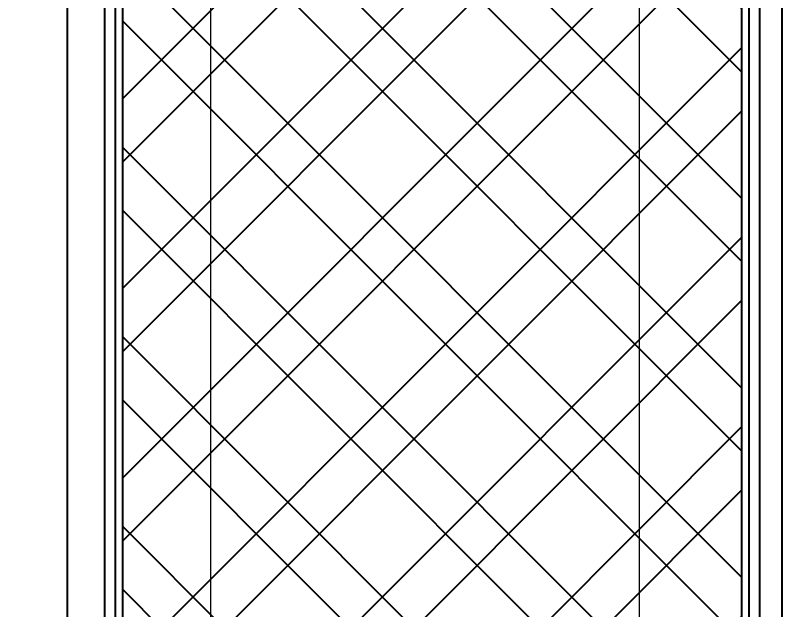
# Model space of a CAD drawing. Header units: inches. Extents: x -12478 to 399182, y -23212 to 525552.
# Drawn here: x 9064 to 9602, y 19437 to 19852 of the extents above; entities that cross this region are included whole.
import ezdxf

# ---------------------------------------------------------------- set-up
doc = ezdxf.new("R2010")
doc.units = ezdxf.units.IN
doc.header["$LTSCALE"] = 1000
doc.header["$MEASUREMENT"] = 0
for name, color, linetype in [('8', 8, 'Continuous'), ('A-DIM', 9, 'Continuous'), ('Layer1', 1, 'Continuous')]:
    doc.layers.add(name, color=color, linetype=linetype)
doc.layers.add('A-GLAZ', color=134, linetype='Continuous', lineweight=18)
doc.layers.add('Wood treillis', color=111, linetype='Continuous', lineweight=0)
doc.styles.add('ST9', font='romans.shx', dxfattribs={"width": 0.8})
doc.dimstyles.new('DIM-20', dxfattribs={"dimscale": 1000, "dimtxt": 0.044, "dimasz": 0.035, "dimexe": 0.022, "dimexo": 0.022, "dimgap": 0.022, "dimtad": 1, "dimdec": 0, "dimzin": 0, "dimdsep": 46, "dimtxsty": 'ST9', "dimblk1": 'ARCHTICK', "dimblk2": 'ARCHTICK', "dimsah": 1, "dimcen": 0.088, "dimdle": 0.04, "dimclrd": 256, "dimclre": 256, "dimclrt": 3, "dimadec": 0, "dimazin": 0, "dimtfac": 1, "dimtdec": 0, "dimtix": 1, "dimtofl": 0, "dimtmove": 1, "dimatfit": 3, "dimldrblk": 'CLOSED', "dimfxl": 1, "dimtolj": 1, "dimtzin": 0, "dimarcsym": 0})

# ---------------------------------------------------------------- blocks, each defined once
blk = doc.blocks.new('_ARCHTICK')
at = {"color": 0, "linetype": 'ByBlock', "const_width": 0.15}
blk.add_lwpolyline([(-0.5, -0.5), (0.5, 0.5)], dxfattribs=at)
blk = doc.blocks.new('*D220')
at = {"layer": 'A-DIM', "lineweight": -2, "transparency": 16777216}
for p, q in [((10013.73, 20802.05), (10013.73, 18822.05)), ((9372.65, 20762.05), (10035.73, 20762.05)), ((9961.78, 18862.05), (10035.73, 18862.05))]:
    blk.add_line(p, q, dxfattribs=at)
at = {"layer": 'Defpoints', "color": 0, "transparency": 16777216}
for p in [(9350.65, 20762.05, 0.01), (9939.78, 18862.05, 0), (10013.73, 18862.05)]:
    blk.add_point(p, dxfattribs=at)
at = {"layer": 'A-DIM', "lineweight": -2, "transparency": 16777216, "xscale": 35, "yscale": 35, "zscale": 35}
for p, rotation in [((10013.73, 20762.05), 90), ((10013.73, 18862.05), 270)]:
    blk.add_blockref('_ARCHTICK', p, dxfattribs=dict(at, rotation=rotation))
at = {"layer": 'A-DIM', "color": 3, "transparency": 16777216, "insert": (9958.73, 19812.05), "char_height": 66, "attachment_point": 5, "rotation": 90, "style": 'ST9'}
blk.add_mtext('\\A1;1900', dxfattribs=at)
blk = doc.blocks.new('_CLOSED')
at = {"color": 0, "linetype": 'ByBlock'}
for p, q in [((-1, 0.167), (0, 0)), ((-1, 0.167), (-1, -0.167)), ((0, 0), (-1, -0.167)), ((0, 0), (-1, 0))]:
    blk.add_line(p, q, dxfattribs=at)
blk = doc.blocks.new('win-2100')
at = {"layer": 'A-GLAZ', "color": 8, "linetype": 'ByBlock', "lineweight": 0, "ltscale": 0.5, "elevation": 0.01}
for points in [[(-1150, 2000), (-1150, -400)], [(1150, 2000), (1150, -400)]]:
    blk.add_lwpolyline(points, dxfattribs=at)
at = {"layer": 'Layer1', "elevation": 0}
blk.add_lwpolyline([(-1050, 2000), (-1050, -400), (1050, -400), (1050, 2000)], dxfattribs=at)
blk = doc.blocks.new('MAK-GF10 structrual elev A')
at = {"layer": 'A-GLAZ'}
for p in [(8050.65, 19262.05, 0), (10650.65, 19262.05, 0)]:
    blk.add_blockref('win-2100', p, dxfattribs=at)

msp = doc.modelspace()

# ---------------------------------------------------------------- hatches: boundary and pattern name
at = {"layer": 'Wood treillis', "lineweight": -2}
h = msp.add_hatch(dxfattribs=at)
h.set_pattern_fill('ANSI32', color=256, scale=250)
h.set_pattern_definition([(45, (2603.44, 0), (-66.29126, 66.29126), []), (45, (2647.64, 0), (-66.29126, 66.29126), [])])
h.paths.add_polyline_path([(9355.82, 19167.05), (9139.19, 19167.05), (9139.35, 21862.05), (9355.82, 21862.05), (9572.29, 21862.05), (9572.45, 19167.05)])
h = msp.add_hatch(dxfattribs=at)
h.set_pattern_fill('ANSI32', color=256, scale=250, angle=90)
h.set_pattern_definition([(135, (2603.44, 0), (-66.29126, -66.29126), []), (135, (2603.44, 44.19), (-66.29126, -66.29126), [])])
h.paths.add_polyline_path([(9355.82, 19167.05), (9572.45, 19167.05), (9572.29, 21862.05), (9355.82, 21862.05), (9139.35, 21862.05), (9139.19, 19167.05)])

# ---------------------------------------------------------------- linework, layer by layer
at = {"layer": 'Wood treillis', "lineweight": -2, "elevation": 0}
for points in [[(9355.82, 19154.55), (9126.69, 19154.55), (9126.85, 21874.55), (9355.82, 21874.55), (9584.79, 21874.55), (9584.95, 19154.55)], [(9355.82, 19162.05), (9134.19, 19162.05), (9134.35, 21867.05), (9355.82, 21867.05), (9577.29, 21867.05), (9577.45, 19162.05)], [(9355.82, 19167.05), (9139.19, 19167.05), (9139.35, 21862.05), (9355.82, 21862.05), (9572.29, 21862.05), (9572.45, 19167.05)]]:
    msp.add_lwpolyline(points, close=True, dxfattribs=at)

# ---------------------------------------------------------------- block references
at = {"layer": '8', "color": 2}
msp.add_blockref('MAK-GF10 structrual elev A', (0, 0), dxfattribs=at)

# ---------------------------------------------------------------- dimensions: what is measured, and where the dimension line sits
at = {"layer": 'A-DIM'}
dim = msp.add_linear_dim(base=(10013.73, 18862.05, 0), p1=(9350.65, 20762.05, 0.01), p2=(9939.78, 18862.05, 0), angle=90, dimstyle='DIM-20', override={"dimtxt": 0.066}, dxfattribs=at)
dim.commit()
dim.dimension.update_dxf_attribs({"geometry": '*D220', "text_midpoint": (9958.73, 19812.05, 0)})

doc.saveas('drawing.dxf')
